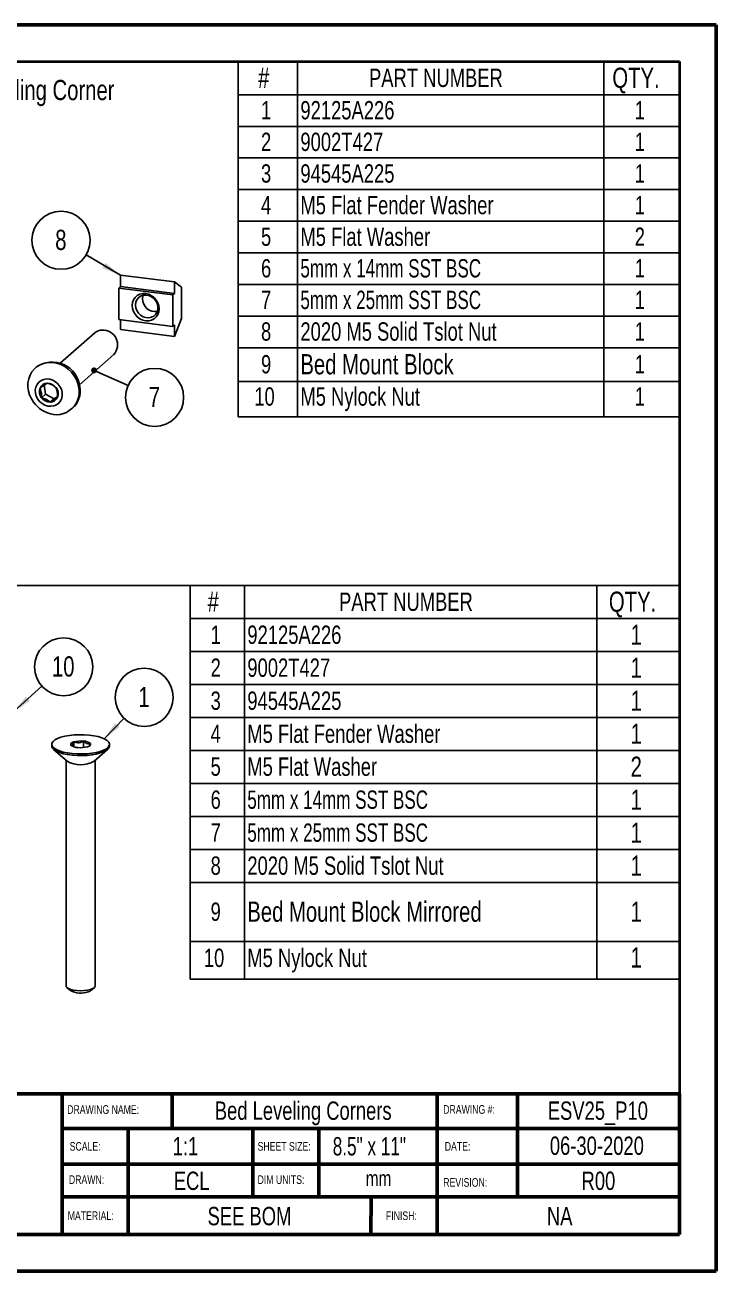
# Model space of a CAD drawing. Header units: millimetres. Extents: x 0 to 279, y 0 to 216.
# Drawn here: x 159.7 to 279.4, y 0 to 215.9 of the extents above; entities that cross this region are included whole.
import ezdxf

# ---------------------------------------------------------------- set-up
doc = ezdxf.new("R2010")
doc.units = ezdxf.units.MM
for name, color, linetype in [('PAGE_BORDER', 7, 'Continuous'), ('TITLE_BLOCK_BORDER', 7, 'Continuous'), ('TITLE_BLOCK_TEXT', 8, 'Continuous')]:
    doc.layers.add(name, color=color, linetype=linetype)
doc.styles.add('SLDTEXTSTYLE0', font='TXT', dxfattribs={"width": 0.75})
doc.styles.add('SLDTEXTSTYLE1', font='TXT', dxfattribs={"width": 0.7})
doc.styles.add('SLDTEXTSTYLE2', font='TXT', dxfattribs={"width": 0.694444})
doc.dimstyles.new('SLDDIMSTYLE1', dxfattribs={"dimtxt": 0.18, "dimasz": 3.302, "dimexe": 0, "dimexo": 0.0625, "dimgap": 0, "dimtad": 0, "dimtih": 1, "dimtoh": 1, "dimdec": 0, "dimrnd": 1e-09, "dimzin": 0, "dimdsep": 46, "dimtxsty": 'Standard', "dimsah": 1, "dimcen": 0.09, "dimadec": 0, "dimazin": 0, "dimtfac": 3.302, "dimtdec": 0, "dimtofl": 0, "dimtmove": 0, "dimatfit": 3, "dimfxl": 1, "dimfrac": 2, "dimtolj": 1, "dimtzin": 0, "dimarcsym": 0})

# ---------------------------------------------------------------- blocks, each defined once
blk = doc.blocks.new('SW_TABLEANNOTATION_9')
at = {"layer": 'TITLE_BLOCK_BORDER', "color": 0}
for p, q in [((0, 0), (0, -61.54)), ((76.41, 0), (0, 0)), ((10.28, 0), (10.28, -5.75)), ((63.3, 0), (63.3, -5.75)), ((76.41, -61.54), (76.41, 0)), ((0, -5.75), (76.41, -5.75)), ((10.28, -5.75), (10.28, -61.54)), ((63.3, -5.75), (63.3, -61.54)), ((0, -11.23), (76.41, -11.23)), ((0, -16.7), (76.41, -16.7)), ((0, -22.18), (76.41, -22.18)), ((0, -27.66), (76.41, -27.66)), ((0, -33.13), (76.41, -33.13)), ((0, -38.61), (76.41, -38.61)), ((0, -44.09), (76.41, -44.09)), ((0, -49.57), (76.41, -49.57)), ((0, -55.43), (76.41, -55.43)), ((0, -61.54), (76.41, -61.54))]:
    blk.add_line(p, q, dxfattribs=at)
at = {"layer": 'TITLE_BLOCK_BORDER', "color": 0, "attachment_point": 1}
for s, insert, char_height, style in [('#', (3.46, -1.06), 3.5, 'SLDTEXTSTYLE0'), ('PART NUMBER', (22.66, -1.23), 3.175, 'SLDTEXTSTYLE0'), ('QTY.', (64.8, -1.06), 3.5, 'SLDTEXTSTYLE0'), ('1', (3.96, -6.84), 3.17, 'SLDTEXTSTYLE0'), ('92125A226', (10.78, -6.84), 3.175, 'SLDTEXTSTYLE0'), ('1', (68.68, -6.84), 3.17, 'SLDTEXTSTYLE0'), ('2', (3.96, -12.32), 3.17, 'SLDTEXTSTYLE0'), ('9002T427', (10.78, -12.32), 3.175, 'SLDTEXTSTYLE0'), ('1', (68.68, -12.32), 3.17, 'SLDTEXTSTYLE0'), ('3', (3.96, -17.8), 3.17, 'SLDTEXTSTYLE0'), ('94545A225', (10.78, -17.8), 3.175, 'SLDTEXTSTYLE0'), ('1', (68.68, -17.8), 3.17, 'SLDTEXTSTYLE0'), ('4', (3.96, -23.27), 3.17, 'SLDTEXTSTYLE0'), ('M5 Flat Fender Washer', (10.78, -23.27), 3.175, 'SLDTEXTSTYLE0'), ('1', (68.68, -23.27), 3.17, 'SLDTEXTSTYLE0'), ('5', (3.96, -28.75), 3.17, 'SLDTEXTSTYLE0'), ('M5 Flat Washer', (10.78, -28.75), 3.175, 'SLDTEXTSTYLE0'), ('2', (68.68, -28.75), 3.17, 'SLDTEXTSTYLE0'), ('6', (3.96, -34.23), 3.17, 'SLDTEXTSTYLE0'), ('5mm x 14mm SST BSC', (10.78, -34.23), 3.175, 'SLDTEXTSTYLE2'), ('1', (68.68, -34.23), 3.17, 'SLDTEXTSTYLE0'), ('7', (3.96, -39.7), 3.17, 'SLDTEXTSTYLE0'), ('5mm x 25mm SST BSC', (10.78, -39.7), 3.175, 'SLDTEXTSTYLE2'), ('1', (68.68, -39.7), 3.17, 'SLDTEXTSTYLE0'), ('8', (3.96, -45.18), 3.17, 'SLDTEXTSTYLE0'), ('2020 M5 Solid Tslot Nut', (10.78, -45.18), 3.175, 'SLDTEXTSTYLE0'), ('1', (68.68, -45.18), 3.17, 'SLDTEXTSTYLE0'), ('9', (3.96, -50.85), 3.17, 'SLDTEXTSTYLE0'), ('Bed Mount Block', (10.78, -50.69), 3.5, 'SLDTEXTSTYLE0'), ('1', (68.68, -50.85), 3.17, 'SLDTEXTSTYLE0'), ('10', (2.79, -56.44), 3.175, 'SLDTEXTSTYLE0'), ('M5 Nylock Nut', (10.78, -56.44), 3.175, 'SLDTEXTSTYLE0'), ('1', (68.68, -56.44), 3.17, 'SLDTEXTSTYLE0')]:
    blk.add_mtext(s, dxfattribs=dict(at, insert=insert, char_height=char_height, style=style))
blk = doc.blocks.new('SW_TABLEANNOTATION_10')
at = {"layer": 'TITLE_BLOCK_BORDER', "color": 0}
for p, q in [((0, 0), (0, -68.21)), ((84.7, 0), (0, 0)), ((9.38, 0), (9.38, -5.72)), ((70.39, 0), (70.39, -5.72)), ((84.7, -68.21), (84.7, 0)), ((0, -5.72), (84.7, -5.72)), ((9.38, -5.72), (9.38, -68.21)), ((70.39, -5.72), (70.39, -68.21)), ((0, -11.43), (84.7, -11.43)), ((0, -17.15), (84.7, -17.15)), ((0, -22.86), (84.7, -22.86)), ((0, -28.58), (84.7, -28.58)), ((0, -34.3), (84.7, -34.3)), ((0, -40.01), (84.7, -40.01)), ((0, -45.73), (84.7, -45.73)), ((0, -51.44), (84.7, -51.44)), ((0, -61.68), (84.7, -61.68)), ((0, -68.21), (84.7, -68.21))]:
    blk.add_line(p, q, dxfattribs=at)
at = {"layer": 'TITLE_BLOCK_BORDER', "color": 0, "attachment_point": 1}
for s, insert, char_height, style in [('#', (3.01, -1.05), 3.5, 'SLDTEXTSTYLE0'), ('PART NUMBER', (25.76, -1.21), 3.175, 'SLDTEXTSTYLE0'), ('QTY.', (72.49, -1.05), 3.5, 'SLDTEXTSTYLE0'), ('1', (3.52, -6.93), 3.17, 'SLDTEXTSTYLE0'), ('92125A226', (9.88, -6.93), 3.175, 'SLDTEXTSTYLE0'), ('1', (76.25, -6.76), 3.5, 'SLDTEXTSTYLE0'), ('2', (3.52, -12.64), 3.17, 'SLDTEXTSTYLE0'), ('9002T427', (9.88, -12.64), 3.175, 'SLDTEXTSTYLE0'), ('1', (76.25, -12.48), 3.5, 'SLDTEXTSTYLE0'), ('3', (3.52, -18.36), 3.17, 'SLDTEXTSTYLE0'), ('94545A225', (9.88, -18.36), 3.175, 'SLDTEXTSTYLE0'), ('1', (76.25, -18.19), 3.5, 'SLDTEXTSTYLE0'), ('4', (3.52, -24.08), 3.17, 'SLDTEXTSTYLE0'), ('M5 Flat Fender Washer', (9.88, -24.08), 3.175, 'SLDTEXTSTYLE0'), ('1', (76.25, -23.91), 3.5, 'SLDTEXTSTYLE0'), ('5', (3.52, -29.79), 3.17, 'SLDTEXTSTYLE0'), ('M5 Flat Washer', (9.88, -29.79), 3.175, 'SLDTEXTSTYLE0'), ('2', (76.25, -29.63), 3.5, 'SLDTEXTSTYLE0'), ('6', (3.52, -35.51), 3.17, 'SLDTEXTSTYLE0'), ('5mm x 14mm SST BSC', (9.88, -35.51), 3.175, 'SLDTEXTSTYLE2'), ('1', (76.25, -35.34), 3.5, 'SLDTEXTSTYLE0'), ('7', (3.52, -41.22), 3.17, 'SLDTEXTSTYLE0'), ('5mm x 25mm SST BSC', (9.88, -41.22), 3.175, 'SLDTEXTSTYLE2'), ('1', (76.25, -41.06), 3.5, 'SLDTEXTSTYLE0'), ('8', (3.52, -46.94), 3.17, 'SLDTEXTSTYLE0'), ('2020 M5 Solid Tslot Nut', (9.88, -46.94), 3.175, 'SLDTEXTSTYLE0'), ('1', (76.25, -46.77), 3.5, 'SLDTEXTSTYLE0'), ('9', (3.52, -54.92), 3.17, 'SLDTEXTSTYLE0'), ('Bed Mount Block Mirrored', (9.88, -54.75), 3.5, 'SLDTEXTSTYLE0'), ('1', (76.25, -54.75), 3.5, 'SLDTEXTSTYLE0'), ('10', (2.35, -62.91), 3.175, 'SLDTEXTSTYLE0'), ('M5 Nylock Nut', (9.88, -62.91), 3.175, 'SLDTEXTSTYLE0'), ('1', (76.25, -62.7), 3.5, 'SLDTEXTSTYLE0')]:
    blk.add_mtext(s, dxfattribs=dict(at, insert=insert, char_height=char_height, style=style))
blk = doc.blocks.new('SW_NOTE_76')
at = {"layer": 'TITLE_BLOCK_BORDER', "color": 0}
blk.add_circle((-4.34, 2.55), 5.03, dxfattribs=at)
at = {"layer": 'TITLE_BLOCK_BORDER', "color": 0, "insert": (-4.37, 4.37), "char_height": 3.5, "attachment_point": 2, "style": 'SLDTEXTSTYLE0'}
blk.add_mtext('8', dxfattribs=at)
blk = doc.blocks.new('SW_NOTE_77')
at = {"layer": 'TITLE_BLOCK_BORDER', "color": 0}
blk.add_circle((4.59, -2.05), 5.03, dxfattribs=at)
at = {"layer": 'TITLE_BLOCK_BORDER', "color": 0, "insert": (4.56, -0.23), "char_height": 3.5, "attachment_point": 2, "style": 'SLDTEXTSTYLE0'}
blk.add_mtext('7', dxfattribs=at)
blk = doc.blocks.new('_DOT')
at = {"color": 0, "linetype": 'ByBlock', "lineweight": -2}
blk.add_line((-0.5, 0), (-1, 0), dxfattribs=at)
at = {"color": 0, "linetype": 'ByBlock', "const_width": 0.5}
blk.add_lwpolyline([(-0.25, 0, 1), (0.25, 0, 1)], format="xyb", close=True, dxfattribs=at)
blk = doc.blocks.new('SW_NOTE_83')
at = {"layer": 'TITLE_BLOCK_BORDER', "color": 0}
blk.add_circle((3.75, 3.35), 5.03, dxfattribs=at)
at = {"layer": 'TITLE_BLOCK_BORDER', "color": 0, "insert": (3.68, 5.18), "char_height": 3.5, "attachment_point": 2, "style": 'SLDTEXTSTYLE0'}
blk.add_mtext('10', dxfattribs=at)
blk = doc.blocks.new('SW_NOTE_84')
at = {"layer": 'TITLE_BLOCK_BORDER', "color": 0}
blk.add_circle((3.49, 3.62), 5.03, dxfattribs=at)
at = {"layer": 'TITLE_BLOCK_BORDER', "color": 0, "insert": (3.46, 5.44), "char_height": 3.5, "attachment_point": 2, "style": 'SLDTEXTSTYLE0'}
blk.add_mtext('1', dxfattribs=at)

msp = doc.modelspace()

# ---------------------------------------------------------------- linework, layer by layer
at = {"color": 7, "linetype": 'Continuous', "lineweight": 50}
for p, q in [((0, 215.9), (279.4, 215.9)), ((279.4, 0), (279.4, 215.9)), ((0, 0), (279.4, 0))]:
    msp.add_line(p, q, dxfattribs=at)
at = {"color": 7, "linetype": 'Continuous', "lineweight": 25}
for p, q in [((175.96, 170.32), (176.25, 170.57)), ((176.25, 170.57), (176.25, 172.55)), ((176.25, 172.55), (185.6, 171.37)), ((176.25, 170.57), (185.6, 169.39)), ((185.6, 169.39), (185.6, 171.37)), ((185.6, 171.37), (186.84, 170.48)), ((175.96, 164.85), (175.96, 170.32)), ((175.96, 170.32), (185.32, 169.14)), ((185.32, 169.14), (185.6, 169.39)), ((185.32, 163.67), (185.32, 169.14)), ((186.84, 170.48), (186.84, 165.01)), ((175.96, 164.85), (185.32, 163.67)), ((176.25, 163.12), (176.25, 164.82)), ((186.84, 165.01), (185.6, 161.94)), ((171.8, 162.53), (165.84, 157.28)), ((176.25, 163.12), (185.6, 161.94)), ((185.6, 163.92), (185.32, 163.67)), ((185.6, 161.94), (185.6, 163.92)), ((169.15, 153.53), (175.11, 158.78)), ((161.68, 156.61), (161.54, 156.48)), ((163.04, 153.46), (163.27, 151.92)), ((163.27, 151.92), (162.59, 151.32)), ((163.27, 151.92), (164.78, 151.14)), ((164.78, 151.14), (164.1, 150.54)), ((164.78, 151.14), (165.36, 151.54)), ((167.82, 149.36), (167.97, 149.48)), ((164.36, 91.26), (164.36, 90.97)), ((167.68, 91.13), (167.85, 90.96)), ((168.18, 90.84), (168.18, 91.68)), ((169.87, 90.71), (169.87, 91.81)), ((174.36, 90.97), (174.36, 91.26)), ((164.69, 90.39), (167.02, 88.32)), ((171.7, 88.32), (174.04, 90.39)), ((166.86, 88.47), (166.86, 49.4)), ((171.86, 49.4), (171.86, 88.47)), ((167.02, 49.1), (167.59, 48.61)), ((171.14, 48.61), (171.7, 49.1))]:
    msp.add_line(p, q, dxfattribs=at)
at = {"color": 7, "linetype": 'Continuous', "lineweight": 25, "flags": 128}
for points in [[(178.3, 167.29), (178.36, 167.81), (178.53, 168.28), (178.81, 168.7), (179.18, 169.02), (179.63, 169.25), (180.12, 169.36), (180.64, 169.35), (181.16, 169.23), (181.66, 168.99), (182.1, 168.65), (182.47, 168.23), (182.75, 167.75), (182.92, 167.23), (182.98, 166.7), (182.92, 166.18), (182.75, 165.71), (182.47, 165.3), (182.1, 164.97), (181.66, 164.74), (181.16, 164.63), (180.64, 164.64), (180.12, 164.76), (179.63, 165), (179.18, 165.34), (178.81, 165.76), (178.53, 166.24), (178.36, 166.76), (178.3, 167.29)], [(178.86, 167.37), (178.92, 167.85), (179.1, 168.28), (179.38, 168.64), (179.76, 168.91), (180.2, 169.06), (180.67, 169.09), (181.16, 169), (181.62, 168.79), (182.03, 168.48), (182.36, 168.08), (182.59, 167.62), (182.71, 167.13), (182.71, 166.64), (182.59, 166.19), (182.36, 165.79), (182.03, 165.47), (181.62, 165.26), (181.16, 165.17), (180.67, 165.2), (180.2, 165.35), (179.76, 165.62), (179.38, 165.97), (179.1, 166.41), (178.92, 166.88), (178.86, 167.37)], [(180.07, 168.45), (180.14, 168.92), (180.18, 169.06)], [(169.07, 153.05), (168.9, 153.78), (168.63, 154.48), (168.25, 155.13), (167.78, 155.74), (167.23, 156.27), (166.61, 156.71), (165.94, 157.05), (165.24, 157.29), (164.53, 157.41), (163.82, 157.42), (163.13, 157.31), (162.48, 157.09), (161.89, 156.76), (161.37, 156.33), (160.94, 155.81), (160.6, 155.21), (160.37, 154.56), (160.25, 153.87), (160.25, 153.15), (160.36, 152.42), (160.53, 151.83)], [(166.16, 152.26), (166.03, 152.79), (165.78, 153.28), (165.43, 153.73), (165.01, 154.09), (164.53, 154.36), (164.02, 154.52), (163.49, 154.56), (162.99, 154.49), (162.53, 154.3), (162.13, 154), (161.82, 153.61), (161.61, 153.16), (161.52, 152.65), (161.54, 152.12), (161.68, 151.59), (161.93, 151.09), (162.27, 150.65), (162.69, 150.29), (163.17, 150.02), (163.69, 149.86), (164.21, 149.82), (164.72, 149.89), (165.18, 150.08), (165.57, 150.38), (165.88, 150.76), (166.09, 151.22), (166.19, 151.73), (166.16, 152.26)], [(165.96, 92.48), (165.37, 92.26), (164.91, 92.02), (164.58, 91.75), (164.4, 91.46), (164.37, 91.17), (164.49, 90.88), (164.76, 90.61), (165.17, 90.35), (165.7, 90.12), (166.35, 89.93), (167.09, 89.77), (167.9, 89.66), (168.75, 89.6), (169.62, 89.59), (170.48, 89.63), (171.31, 89.72), (172.08, 89.86), (172.77, 90.04), (173.35, 90.25), (173.82, 90.5), (174.14, 90.77), (174.33, 91.05), (174.36, 91.34), (174.24, 91.63), (173.97, 91.91), (173.56, 92.16), (173.02, 92.39), (172.38, 92.59), (171.64, 92.74), (170.83, 92.85), (169.98, 92.91), (169.11, 92.92), (168.24, 92.88), (167.41, 92.79), (166.64, 92.66), (165.96, 92.48)], [(164.36, 90.97), (164.37, 90.89), (164.49, 90.6), (164.76, 90.32), (165.17, 90.07), (165.7, 89.84), (166.35, 89.64), (167.09, 89.49), (167.9, 89.38), (168.75, 89.32), (169.62, 89.31), (170.48, 89.35), (171.31, 89.44), (172.08, 89.58), (172.77, 89.76), (173.35, 89.97), (173.82, 90.22), (174.14, 90.49), (174.33, 90.77), (174.36, 90.97)], [(168.18, 91.68), (168.03, 91.63), (167.89, 91.56), (167.79, 91.5), (167.71, 91.43), (167.65, 91.35), (167.63, 91.28), (167.64, 91.2), (167.68, 91.13)], [(170.54, 90.84), (170.7, 90.89), (170.83, 90.95), (170.94, 91.02), (171.02, 91.09), (171.07, 91.16), (171.09, 91.24), (171.09, 91.31), (171.05, 91.39)], [(166.86, 49.4), (166.87, 49.35), (166.98, 49.14), (167.25, 48.95), (167.64, 48.79), (168.15, 48.67), (168.73, 48.59), (169.35, 48.56), (169.97, 48.59), (170.56, 48.67), (171.07, 48.79)], [(171.14, 48.61), (171, 48.51), (170.66, 48.37)], [(171.07, 48.79), (171.47, 48.95), (171.74, 49.14), (171.86, 49.34), (171.86, 49.4)]]:
    msp.add_lwpolyline(points, dxfattribs=at)
at = {"color": 7, "linetype": 'Continuous', "lineweight": 25}
for centre, radius, start, end in [((182.28, 168.45), 2.2, 180.2003, 279.0899), ((173.13, 161), 2.03, 91.1653, 131.035), ((173.22, 160.49), 2.54, 317.8388, 92.863), ((164.45, 152.71), 4.79, 5.7096, 125.3626), ((163.62, 152.45), 1.38, 90.8408, 158.0399), ((163.61, 152), 1.83, 35.0909, 90.3236), ((165.5, 153.64), 5.29, 200.0268, 242.7924), ((163.96, 152.37), 1.73, 159.8348, 217.3925), ((164.09, 152.38), 1.83, 215.0909, 270.3236), ((165.14, 152.36), 3.99, 238.9482, 10.0378), ((164.08, 151.93), 1.38, 270.8408, 338.0399), ((163.74, 152.01), 1.73, 339.8348, 37.3925), ((165.22, 152.47), 4.06, 312.6014, 10.0881), ((168.84, 92.51), 1.81, 229.9874, 270.6187), ((169.37, 87.33), 4.51, 83.5627, 105.2086), ((169.36, 95.19), 4.51, 263.5627, 285.2086), ((169.89, 90), 1.81, 49.9874, 90.6187), ((169.36, 92.51), 4.79, 240.7986, 299.2014), ((169.4, 52), 3.84, 241.9086, 289.1722)]:
    msp.add_arc(centre, radius, start, end, dxfattribs=at)
for points, knots in [([(163.6, 153.83), (163.46, 153.74), (163.21, 153.59), (162.74, 153.25), (162.46, 153.06), (162.34, 152.97)], [0, 0, 0, 0, 0.439117, 0.751367, 1, 1, 1, 1]), ([(165.11, 153.05), (164.93, 153.2), (164.63, 153.44), (164.06, 153.7), (163.74, 153.79), (163.6, 153.83)], [0, 0, 0, 0, 0.439117, 0.751367, 1, 1, 1, 1]), ([(162.34, 152.97), (162.37, 152.89), (162.46, 152.67), (162.57, 152.21), (162.6, 151.71), (162.59, 151.42), (162.59, 151.32)], [0, 0, 0, 0, 0.180942, 0.506293, 0.843975, 1, 1, 1, 1]), ([(162.59, 151.32), (162.84, 151.24), (163.28, 151.11), (163.79, 150.81), (164, 150.62), (164.1, 150.54)], [0, 0, 0, 0, 0.439117, 0.751367, 1, 1, 1, 1]), ([(164.1, 150.54), (164.32, 150.7), (164.69, 150.97), (165.11, 151.25), (165.29, 151.36), (165.36, 151.41)], [0, 0, 0, 0, 0.4391165, 0.7513669, 1, 1, 1, 1]), ([(165.36, 151.41), (165.37, 151.5), (165.37, 151.8), (165.34, 152.3), (165.23, 152.75), (165.14, 152.98), (165.11, 153.05)], [0, 0, 0, 0, 0.156025, 0.493707, 0.819058, 1, 1, 1, 1]), ([(168.18, 91.68), (168.11, 91.5), (167.99, 91.2), (167.8, 91.08), (167.71, 91.11), (167.68, 91.13)], [0, 0, 0, 0, 0.439117, 0.751367, 1, 1, 1, 1]), ([(169.87, 91.81), (169.63, 91.69), (169.22, 91.5), (168.61, 91.52), (168.32, 91.63), (168.18, 91.68)], [0, 0, 0, 0, 0.439117, 0.751367, 1, 1, 1, 1]), ([(171.05, 91.39), (170.98, 91.37), (170.8, 91.31), (170.45, 91.35), (170.11, 91.57), (169.93, 91.75), (169.87, 91.81)], [0, 0, 0, 0, 0.180942, 0.506293, 0.843975, 1, 1, 1, 1]), ([(170.84, 90.98), (170.87, 91.01), (170.95, 91.1), (171.01, 91.28), (171.05, 91.39)], [0, 0, 0, 0, 0.394371, 1, 1, 1, 1])]:
    msp.add_open_spline(points, degree=3, knots=knots, dxfattribs=at)
at = {"layer": 'PAGE_BORDER', "lineweight": 35}
for p, q in [((6.35, 209.55), (273.05, 209.55)), ((273.05, 209.55), (273.05, 6.35)), ((6.35, 6.35), (273.05, 6.35))]:
    msp.add_line(p, q, dxfattribs=at)
at = {"layer": 'TITLE_BLOCK_BORDER'}
for p, q in [((177.58, 153.42), (171.69, 156.05)), ((273.15, 118.77), (6.34, 118.77)), ((162.67, 101.33), (157.78, 96.96)), ((176.88, 95.78), (173.44, 92.22))]:
    msp.add_line(p, q, dxfattribs=at)
at = {"layer": 'TITLE_BLOCK_BORDER', "lineweight": 50}
for p, q in [((166.18, 30.71), (123.09, 30.71)), ((166.18, 30.71), (166.18, 6.35)), ((273.05, 30.71), (166.18, 30.71)), ((185.24, 30.71), (185.24, 24.78)), ((231.13, 30.71), (231.13, 6.35)), ((245.03, 30.71), (245.03, 12.84)), ((273.05, 30.71), (273.05, 6.35)), ((273.05, 24.73), (166.18, 24.73)), ((177.61, 24.73), (177.61, 6.35)), ((199.16, 24.73), (199.16, 12.84)), ((210.64, 24.73), (210.64, 12.84)), ((273.05, 18.52), (166.18, 18.52)), ((166.36, 12.84), (273.05, 12.84)), ((219.7, 12.84), (219.61, 6.35)), ((166.18, 6.35), (123.09, 6.35)), ((166.18, 6.35), (273.05, 6.35))]:
    msp.add_line(p, q, dxfattribs=at)
at = {"layer": 'TITLE_BLOCK_BORDER'}
for points in [[(157.78, 96.96), (160.58, 98.78), (159.9, 99.54)], [(173.44, 92.22), (176.1, 94.24), (175.37, 94.95)]]:
    msp.add_solid(points, dxfattribs=at)

# ---------------------------------------------------------------- block references
for name, p in [('SW_TABLEANNOTATION_9', (196.64, 209.55)), ('SW_NOTE_76', (170.31, 176.04)), ('SW_NOTE_77', (177.58, 153.42)), ('SW_TABLEANNOTATION_10', (188.35, 118.77)), ('SW_NOTE_83', (162.67, 101.33)), ('SW_NOTE_84', (176.88, 95.78))]:
    msp.add_blockref(name, p, dxfattribs=at)
at = {"layer": 'TITLE_BLOCK_BORDER', "xscale": 1.016, "yscale": 1.016, "rotation": 155.9381141839}
msp.add_blockref('_DOT', (171.69, 156.05, 7.21), dxfattribs=at)

# ---------------------------------------------------------------- texts
at = {"layer": 'TITLE_BLOCK_BORDER', "style": 'SLDTEXTSTYLE0'}
for s, insert, char_height, attachment_point in [('Qty:2 - Bed Leveling Corner', (131.72, 206.37), 3.5, 1), ('Bed Leveling Corners', (207.91, 29.38), 3.175, 2), ('ESV25_P10', (258.93, 29.38), 3.175, 2), ('06-30-2020', (258.76, 23.31), 3.175, 2), ('ECL', (188.59, 17.23), 3.175, 2), ('R00', (259.03, 17.23), 3.175, 2), ('mm', (220.95, 17.39), 2.646, 2), ('SEE BOM', (198.6, 11.11), 3.175, 2), ('NA', (252.32, 11.11), 3.175, 2)]:
    msp.add_mtext(s, dxfattribs=dict(at, insert=insert, char_height=char_height, attachment_point=attachment_point))
at = {"layer": 'TITLE_BLOCK_TEXT', "attachment_point": 1}
for s, insert, char_height, style in [('DRAWING NAME:', (167.04, 28.74), 1.5, 'SLDTEXTSTYLE0'), ('DRAWING #:', (232.16, 28.75), 1.5, 'SLDTEXTSTYLE0'), ('SCALE:', (167.47, 22.36), 1.5, 'SLDTEXTSTYLE0'), ('1:1', (185.3, 23.21), 3.175, 'SLDTEXTSTYLE0'), ('SHEET SIZE:', (200.01, 22.36), 1.5, 'SLDTEXTSTYLE0'), ('8.5" x 11"', (213.02, 23.21), 3.175, 'SLDTEXTSTYLE1'), ('DATE:', (232.42, 22.36), 1.5, 'SLDTEXTSTYLE0'), ('DRAWN:', (167.34, 16.59), 1.5, 'SLDTEXTSTYLE0'), ('DIM UNITS:', (200.01, 16.59), 1.5, 'SLDTEXTSTYLE0'), ('REVISION:', (232.16, 16.11), 1.5, 'SLDTEXTSTYLE0'), ('MATERIAL:', (167.13, 10.34), 1.5, 'SLDTEXTSTYLE0'), ('FINISH:', (222.24, 10.34), 1.5, 'SLDTEXTSTYLE0')]:
    msp.add_mtext(s, dxfattribs=dict(at, insert=insert, char_height=char_height, style=style))

# ---------------------------------------------------------------- leaders
at = {"layer": 'TITLE_BLOCK_BORDER'}
msp.add_leader([(176.25, 172.55), (170.31, 176.04)], dimstyle='SLDDIMSTYLE1', dxfattribs=at)

doc.saveas('drawing.dxf')
